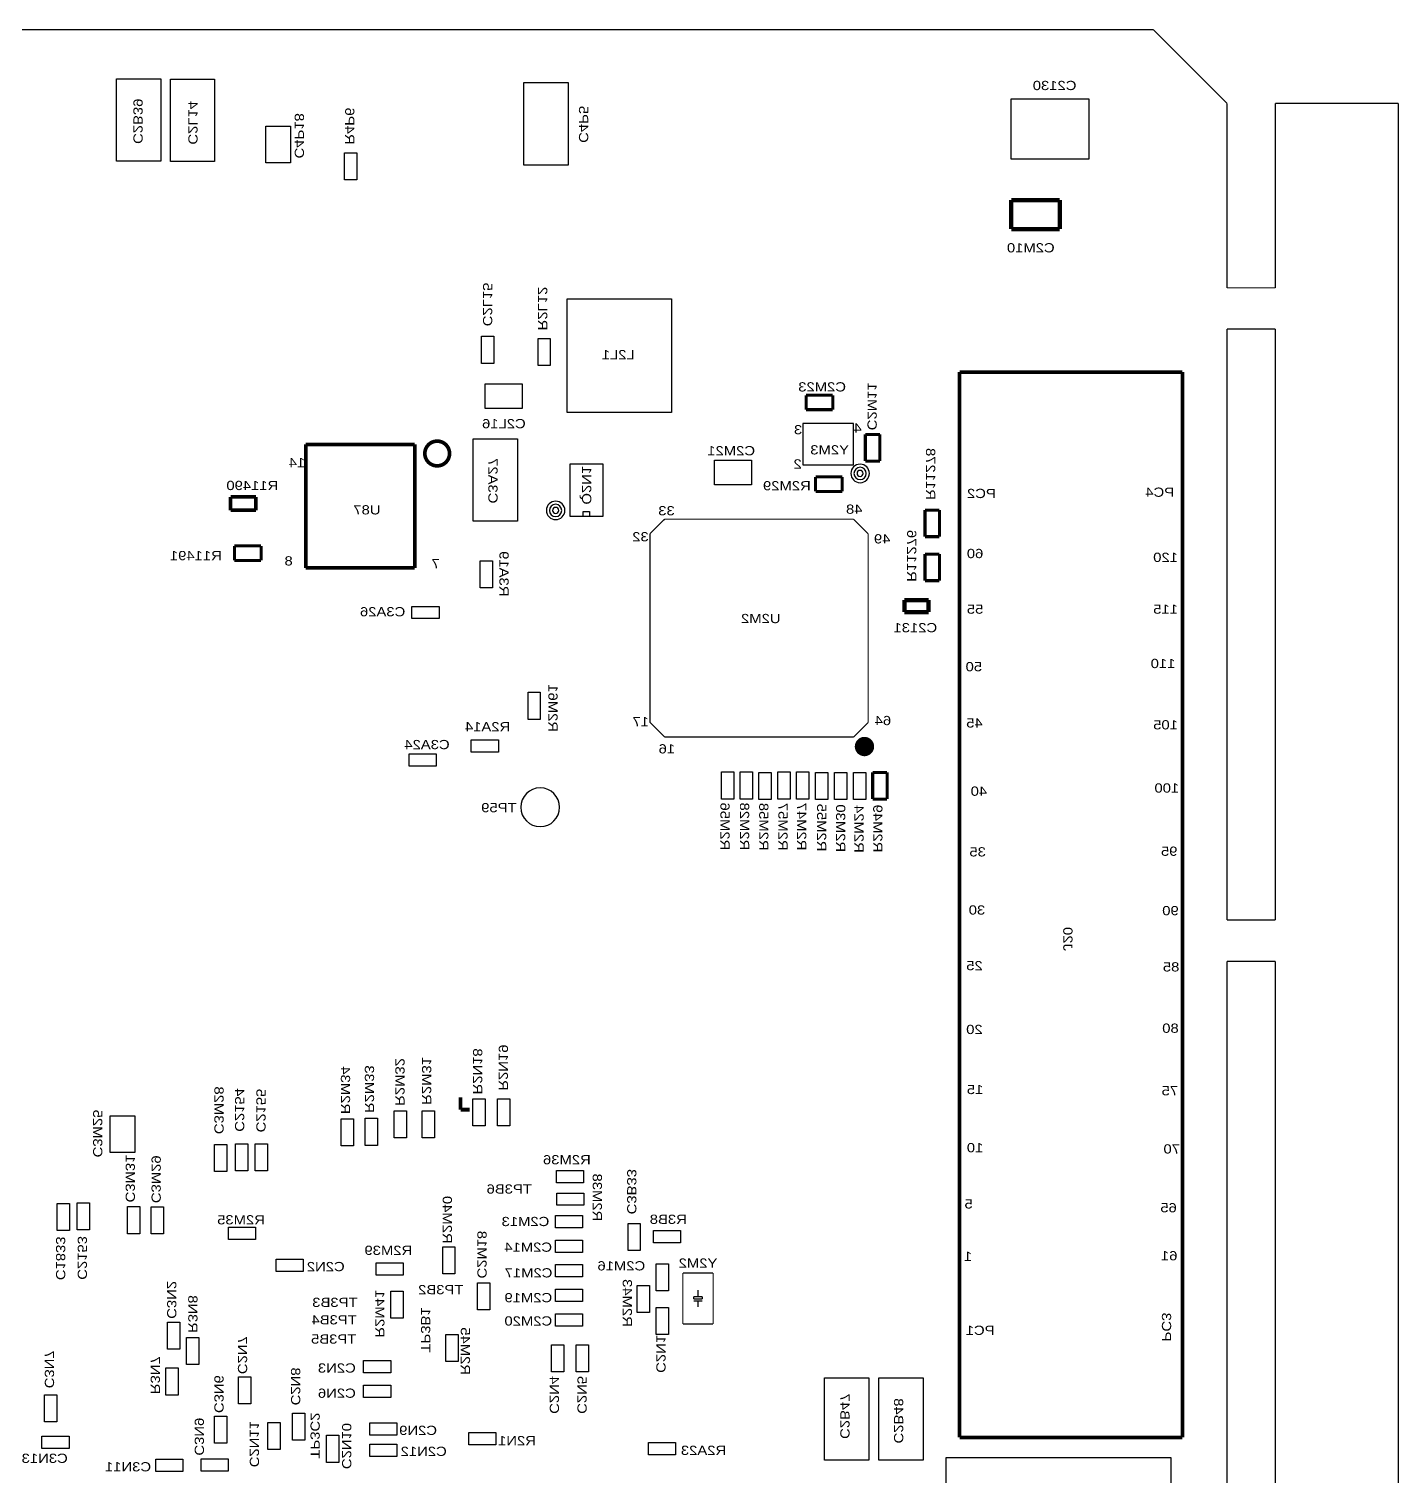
# Model space of a CAD drawing. Extents: x -120 to 744, y -342 to 217.
# Drawn here: x 39.4 to 96, y 41.9 to 101.6 of the extents above; entities that cross this region are included whole.
import ezdxf
from ezdxf.enums import TextEntityAlignment as Align

# ---------------------------------------------------------------- set-up
doc = ezdxf.new("R2010")
doc.units = 0
for name, color, linetype in [('BG_OUTLINE', 254, 'CONTINUOUS'), ('PG_ASSEMBLY_BOTTOM', 96, 'CONTINUOUS'), ('RD_ASSEMBLY_BOTTOM', 142, 'CONTINUOUS')]:
    doc.layers.add(name, color=color, linetype=linetype)

msp = doc.modelspace()

# ---------------------------------------------------------------- linework, layer by layer
at = {"layer": 'BG_OUTLINE', "const_width": 0.0508}
for points in [[(85.852, 101.6), (3.048, 101.6)], [(85.851187, 101.599594), (3.048, 101.599594)], [(85.852, 101.6), (88.9, 98.552)], [(88.9, 90.932), (88.9, 98.552)], [(90.899996, 90.932), (90.899996, 98.552)], [(90.899996, 98.552), (95.979996, 98.552)], [(95.979996, 3.048), (95.979996, 98.552)], [(88.9, 90.932), (90.899996, 90.932)], [(88.9, 64.8208), (88.9, 89.2302)], [(88.9, 89.2302), (90.899996, 89.2302)], [(90.899996, 64.8208), (90.899996, 89.2302)], [(88.9, 64.8208), (90.899996, 64.8208)], [(88.9, 38.481), (88.9, 63.119)], [(88.9, 63.119), (90.899996, 63.119)], [(90.899996, 38.481), (90.899996, 63.119)]]:
    msp.add_lwpolyline(points, dxfattribs=at)
at = {"layer": 'PG_ASSEMBLY_BOTTOM'}
for points in [[(43.056454, 96.165111), (43.056454, 99.568711)], [(43.056454, 99.568711), (44.885254, 99.568711)], [(44.885254, 99.568711), (44.885254, 96.165111)], [(45.281901, 96.152919), (45.281901, 99.556519)], [(45.281901, 99.556519), (47.110701, 99.556519)], [(47.110701, 99.556519), (47.110701, 96.152919)], [(59.869832, 96.004583), (59.869832, 99.408183)], [(59.869832, 99.408183), (61.698632, 99.408183)], [(61.698632, 99.408183), (61.698632, 96.004583)], [(79.995268, 98.740062), (83.195668, 98.740062)], [(79.995268, 96.250862), (79.995268, 98.740062)], [(83.195668, 98.740062), (83.195668, 96.250862)], [(52.47132, 96.515326), (52.97932, 96.515326)], [(52.47132, 95.397726), (52.47132, 96.515326)], [(52.97932, 96.515326), (52.97932, 95.397726)], [(83.195668, 96.250862), (79.995268, 96.250862)], [(44.885254, 96.165111), (43.056454, 96.165111)], [(47.110701, 96.152919), (45.281901, 96.152919)], [(61.698632, 96.004583), (59.869832, 96.004583)], [(52.97932, 95.397726), (52.47132, 95.397726)], [(61.656392, 90.483792), (65.970404, 90.483792)], [(61.656392, 85.779788), (61.656392, 90.483792)], [(65.970404, 90.483792), (65.970404, 85.779788)], [(58.123811, 88.931902), (58.631811, 88.931902)], [(58.123811, 87.814302), (58.123811, 88.931902)], [(58.631811, 88.931902), (58.631811, 87.814302)], [(60.459112, 87.726825), (60.459112, 88.844425)], [(60.459112, 88.844425), (60.967112, 88.844425)], [(60.967112, 88.844425), (60.967112, 87.726825)], [(58.631811, 87.814302), (58.123811, 87.814302)], [(60.967112, 87.726825), (60.459112, 87.726825)], [(65.970404, 85.779788), (61.656392, 85.779788)], [(73.486137, 85.326957), (71.386116, 85.326957)], [(71.386116, 85.326957), (71.386116, 83.627138)], [(73.486137, 83.627138), (73.486137, 85.326957)], [(57.78754, 81.293106), (57.78754, 84.696706)], [(57.78754, 84.696706), (59.61634, 84.696706)], [(59.61634, 84.696706), (59.61634, 81.293106)], [(61.784078, 83.670546), (63.130278, 83.670546)], [(61.784078, 81.486146), (61.784078, 83.670546)], [(63.130278, 83.670546), (63.130278, 81.486146)], [(71.386116, 83.627138), (73.486137, 83.627138)], [(59.61634, 81.293106), (57.78754, 81.293106)], [(63.130278, 81.486146), (61.784078, 81.486146)], [(62.330178, 81.486146), (62.330178, 81.689346)], [(62.330178, 81.689346), (62.584178, 81.689346)], [(62.584178, 81.689346), (62.584178, 81.486146)], [(58.068972, 79.65755), (58.576972, 79.65755)], [(58.068972, 78.53995), (58.068972, 79.65755)], [(58.576972, 79.65755), (58.576972, 78.53995)], [(58.576972, 78.53995), (58.068972, 78.53995)], [(55.255846, 77.270483), (55.255846, 77.778483)], [(55.255846, 77.778483), (56.373446, 77.778483)], [(56.373446, 77.778483), (56.373446, 77.270483)], [(56.373446, 77.270483), (55.255846, 77.270483)], [(60.046921, 74.229366), (60.554921, 74.229366)], [(60.046921, 73.111766), (60.046921, 74.229366)], [(60.554921, 74.229366), (60.554921, 73.111766)], [(60.554921, 73.111766), (60.046921, 73.111766)], [(57.705142, 71.761502), (57.705142, 72.269502)], [(57.705142, 72.269502), (58.822742, 72.269502)], [(58.822742, 71.761502), (57.705142, 71.761502)], [(58.822742, 72.269502), (58.822742, 71.761502)], [(55.143756, 71.184389), (55.143756, 71.692389)], [(55.143756, 71.692389), (56.261356, 71.692389)], [(56.261356, 71.184389), (55.143756, 71.184389)], [(56.261356, 71.692389), (56.261356, 71.184389)], [(68.037862, 69.820434), (68.037862, 70.938034)], [(68.037862, 70.938034), (68.545862, 70.938034)], [(68.545862, 70.938034), (68.545862, 69.820434)], [(68.804942, 69.820434), (68.804942, 70.938034)], [(68.804942, 70.938034), (69.312942, 70.938034)], [(69.312942, 70.938034), (69.312942, 69.820434)], [(69.578322, 70.912634), (70.086322, 70.912634)], [(69.578322, 69.795034), (69.578322, 70.912634)], [(70.086322, 70.912634), (70.086322, 69.795034)], [(70.360032, 69.820434), (70.360032, 70.938034)], [(70.360032, 70.938034), (70.868032, 70.938034)], [(70.868032, 70.938034), (70.868032, 69.820434)], [(71.137475, 69.820434), (71.137475, 70.938034)], [(71.137475, 70.938034), (71.645475, 70.938034)], [(71.645475, 70.938034), (71.645475, 69.820434)], [(71.919084, 70.912634), (72.427084, 70.912634)], [(71.919084, 69.795034), (71.919084, 70.912634)], [(72.427084, 70.912634), (72.427084, 69.795034)], [(72.705062, 70.912634), (73.213062, 70.912634)], [(72.705062, 69.795034), (72.705062, 70.912634)], [(73.213062, 70.912634), (73.213062, 69.795034)], [(73.479457, 70.912634), (73.987457, 70.912634)], [(73.479457, 69.795034), (73.479457, 70.912634)], [(73.987457, 70.912634), (73.987457, 69.795034)], [(68.545862, 69.820434), (68.037862, 69.820434)], [(69.312942, 69.820434), (68.804942, 69.820434)], [(70.086322, 69.795034), (69.578322, 69.795034)], [(70.868032, 69.820434), (70.360032, 69.820434)], [(71.645475, 69.820434), (71.137475, 69.820434)], [(72.427084, 69.795034), (71.919084, 69.795034)], [(73.213062, 69.795034), (72.705062, 69.795034)], [(73.987457, 69.795034), (73.479457, 69.795034)], [(57.768211, 56.318302), (57.768211, 57.435902)], [(57.768211, 57.435902), (58.276211, 57.435902)], [(58.276211, 57.435902), (58.276211, 56.318302)], [(58.784211, 56.318302), (58.784211, 57.435902)], [(58.784211, 57.435902), (59.292211, 57.435902)], [(59.292211, 57.435902), (59.292211, 56.318302)], [(54.517011, 55.823002), (54.517011, 56.940602)], [(54.517011, 56.940602), (55.025011, 56.940602)], [(55.025011, 56.940602), (55.025011, 55.823002)], [(55.672711, 55.828108), (55.672711, 56.945708)], [(55.672711, 56.945708), (56.180711, 56.945708)], [(56.180711, 56.945708), (56.180711, 55.828108)], [(52.331391, 55.492802), (52.331391, 56.610402)], [(52.331391, 56.610402), (52.839391, 56.610402)], [(52.839391, 56.610402), (52.839391, 55.492802)], [(53.323211, 55.517009), (53.323211, 56.634609)], [(53.323211, 56.634609), (53.831211, 56.634609)], [(53.831211, 56.634609), (53.831211, 55.517009)], [(58.276211, 56.318302), (57.768211, 56.318302)], [(59.292211, 56.318302), (58.784211, 56.318302)], [(47.966681, 55.583023), (48.474681, 55.583023)], [(47.966681, 54.465423), (47.966681, 55.583023)], [(48.474681, 55.583023), (48.474681, 54.465423)], [(48.781818, 55.583023), (49.289818, 55.583023)], [(48.781818, 54.465423), (48.781818, 55.583023)], [(49.289818, 55.583023), (49.289818, 54.465423)], [(55.025011, 55.823002), (54.517011, 55.823002)], [(56.180711, 55.828108), (55.672711, 55.828108)], [(47.100211, 54.438702), (47.100211, 55.556302)], [(47.100211, 55.556302), (47.608211, 55.556302)], [(47.608211, 55.556302), (47.608211, 54.438702)], [(52.839391, 55.492802), (52.331391, 55.492802)], [(53.831211, 55.517009), (53.323211, 55.517009)], [(47.608211, 54.438702), (47.100211, 54.438702)], [(48.474681, 54.465423), (47.966681, 54.465423)], [(49.289818, 54.465423), (48.781818, 54.465423)], [(61.216489, 53.975406), (61.216489, 54.483406)], [(61.216489, 54.483406), (62.334089, 54.483406)], [(62.334089, 54.483406), (62.334089, 53.975406)], [(62.334089, 53.975406), (61.216489, 53.975406)], [(61.237089, 53.04061), (61.237089, 53.54861)], [(61.237089, 53.54861), (62.354689, 53.54861)], [(62.354689, 53.54861), (62.354689, 53.04061)], [(40.605253, 53.115972), (41.113253, 53.115972)], [(40.605253, 51.998372), (40.605253, 53.115972)], [(41.113253, 53.115972), (41.113253, 51.998372)], [(41.440608, 53.142083), (41.948608, 53.142083)], [(41.440608, 52.024483), (41.440608, 53.142083)], [(41.948608, 53.142083), (41.948608, 52.024483)], [(43.511978, 51.86995), (43.511978, 52.98755)], [(43.511978, 52.98755), (44.019978, 52.98755)], [(44.019978, 52.98755), (44.019978, 51.86995)], [(44.484087, 51.856843), (44.484087, 52.974443)], [(44.484087, 52.974443), (44.992087, 52.974443)], [(44.992087, 52.974443), (44.992087, 51.856843)], [(61.184511, 52.114602), (61.184511, 52.622602)], [(61.184511, 52.622602), (62.302111, 52.622602)], [(62.354689, 53.04061), (61.237089, 53.04061)], [(62.302111, 52.622602), (62.302111, 52.114602)], [(41.113253, 51.998372), (40.605253, 51.998372)], [(41.948608, 52.024483), (41.440608, 52.024483)], [(47.683217, 51.625398), (47.683217, 52.133398)], [(47.683217, 52.133398), (48.800817, 52.133398)], [(48.800817, 52.133398), (48.800817, 51.625398)], [(62.302111, 52.114602), (61.184511, 52.114602)], [(64.174599, 51.176606), (64.174599, 52.294206)], [(64.174599, 52.294206), (64.682599, 52.294206)], [(64.682599, 52.294206), (64.682599, 51.176606)], [(65.22781, 51.491388), (65.22781, 51.999388)], [(65.22781, 51.999388), (66.34541, 51.999388)], [(66.34541, 51.999388), (66.34541, 51.491388)], [(44.019978, 51.86995), (43.511978, 51.86995)], [(44.992087, 51.856843), (44.484087, 51.856843)], [(48.800817, 51.625398), (47.683217, 51.625398)], [(61.184511, 51.098602), (61.184511, 51.606602)], [(61.184511, 51.606602), (62.302111, 51.606602)], [(62.302111, 51.606602), (62.302111, 51.098602)], [(66.34541, 51.491388), (65.22781, 51.491388)], [(49.653495, 50.309805), (49.653495, 50.817805)], [(49.653495, 50.817805), (50.771095, 50.817805)], [(50.771095, 50.817805), (50.771095, 50.309805)], [(56.523611, 50.214708), (56.523611, 51.332308)], [(56.523611, 51.332308), (57.031611, 51.332308)], [(57.031611, 51.332308), (57.031611, 50.214708)], [(62.302111, 51.098602), (61.184511, 51.098602)], [(64.682599, 51.176606), (64.174599, 51.176606)], [(50.771095, 50.309805), (49.653495, 50.309805)], [(53.780411, 50.158802), (53.780411, 50.666802)], [(53.780411, 50.666802), (54.898011, 50.666802)], [(54.898011, 50.666802), (54.898011, 50.158802)], [(57.031611, 50.214708), (56.523611, 50.214708)], [(61.184511, 50.082602), (61.184511, 50.590602)], [(61.184511, 50.590602), (62.302111, 50.590602)], [(62.302111, 50.590602), (62.302111, 50.082602)], [(65.337411, 50.628702), (65.845411, 50.628702)], [(65.337411, 49.511102), (65.337411, 50.628702)], [(65.845411, 50.628702), (65.845411, 49.511102)], [(54.898011, 50.158802), (53.780411, 50.158802)], [(57.957822, 49.838356), (58.465822, 49.838356)], [(57.957822, 48.720756), (57.957822, 49.838356)], [(58.465822, 49.838356), (58.465822, 48.720756)], [(62.302111, 50.082602), (61.184511, 50.082602)], [(64.548817, 48.613365), (64.548817, 49.730965)], [(64.548817, 49.730965), (65.056817, 49.730965)], [(65.056817, 49.730965), (65.056817, 48.613365)], [(54.390011, 49.497996), (54.898011, 49.497996)], [(54.390011, 48.380396), (54.390011, 49.497996)], [(54.898011, 49.497996), (54.898011, 48.380396)], [(61.184511, 49.066602), (61.184511, 49.574602)], [(61.184511, 49.574602), (62.302111, 49.574602)], [(62.302111, 49.066602), (61.184511, 49.066602)], [(62.302111, 49.574602), (62.302111, 49.066602)], [(65.845411, 49.511102), (65.337411, 49.511102)], [(58.465822, 48.720756), (57.957822, 48.720756)], [(61.184511, 48.050602), (61.184511, 48.558602)], [(61.184511, 48.558602), (62.302111, 48.558602)], [(62.302111, 48.558602), (62.302111, 48.050602)], [(65.056817, 48.613365), (64.548817, 48.613365)], [(65.337411, 47.707702), (65.337411, 48.825302)], [(65.337411, 48.825302), (65.845411, 48.825302)], [(65.845411, 48.825302), (65.845411, 47.707702)], [(45.169811, 47.098102), (45.169811, 48.215702)], [(45.169811, 48.215702), (45.677811, 48.215702)], [(45.677811, 48.215702), (45.677811, 47.098102)], [(54.898011, 48.380396), (54.390011, 48.380396)], [(62.302111, 48.050602), (61.184511, 48.050602)], [(45.952867, 46.467573), (45.952867, 47.585173)], [(45.952867, 47.585173), (46.460867, 47.585173)], [(46.460867, 47.585173), (46.460867, 46.467573)], [(56.650611, 47.702495), (57.158611, 47.702495)], [(56.650611, 46.584895), (56.650611, 47.702495)], [(57.158611, 47.702495), (57.158611, 46.584895)], [(61.019411, 46.158302), (61.019411, 47.275902)], [(61.019411, 47.275902), (61.527411, 47.275902)], [(61.527411, 47.275902), (61.527411, 46.158302)], [(62.035411, 46.158302), (62.035411, 47.275902)], [(62.035411, 47.275902), (62.543411, 47.275902)], [(62.543411, 47.275902), (62.543411, 46.158302)], [(65.845411, 47.707702), (65.337411, 47.707702)], [(45.677811, 47.098102), (45.169811, 47.098102)], [(53.259711, 46.120202), (53.259711, 46.628202)], [(53.259711, 46.628202), (54.377311, 46.628202)], [(54.377311, 46.628202), (54.377311, 46.120202)], [(45.093611, 45.205802), (45.093611, 46.323402)], [(45.093611, 46.323402), (45.601611, 46.323402)], [(45.601611, 46.323402), (45.601611, 45.205802)], [(46.460867, 46.467573), (45.952867, 46.467573)], [(54.377311, 46.120202), (53.259711, 46.120202)], [(57.158611, 46.584895), (56.650611, 46.584895)], [(61.527411, 46.158302), (61.019411, 46.158302)], [(62.543411, 46.158302), (62.035411, 46.158302)], [(48.090811, 44.837502), (48.090811, 45.955102)], [(48.090811, 45.955102), (48.598811, 45.955102)], [(48.598811, 45.955102), (48.598811, 44.837502)], [(53.259711, 45.104202), (53.259711, 45.612202)], [(53.259711, 45.612202), (54.377311, 45.612202)], [(54.377311, 45.612202), (54.377311, 45.104202)], [(72.284946, 42.511777), (72.284946, 45.915377)], [(72.284946, 45.915377), (74.113746, 45.915377)], [(74.113746, 45.915377), (74.113746, 42.511777)], [(74.529899, 42.511777), (74.529899, 45.915377)], [(74.529899, 45.915377), (76.358699, 45.915377)], [(76.358699, 45.915377), (76.358699, 42.511777)], [(40.089811, 44.100902), (40.089811, 45.218502)], [(40.089811, 45.218502), (40.597811, 45.218502)], [(40.597811, 45.218502), (40.597811, 44.100902)], [(45.601611, 45.205802), (45.093611, 45.205802)], [(48.598811, 44.837502), (48.090811, 44.837502)], [(54.377311, 45.104202), (53.259711, 45.104202)], [(47.100211, 44.329502), (47.608211, 44.329502)], [(47.100211, 43.211902), (47.100211, 44.329502)], [(47.608211, 44.329502), (47.608211, 43.211902)], [(50.326011, 44.456502), (50.834011, 44.456502)], [(50.326011, 43.338902), (50.326011, 44.456502)], [(50.834011, 44.456502), (50.834011, 43.338902)], [(40.597811, 44.100902), (40.089811, 44.100902)], [(49.310011, 42.957902), (49.310011, 44.075502)], [(49.310011, 44.075502), (49.818011, 44.075502)], [(49.818011, 44.075502), (49.818011, 42.957902)], [(53.513711, 43.554802), (53.513711, 44.062802)], [(53.513711, 44.062802), (54.631311, 44.062802)], [(54.631311, 44.062802), (54.631311, 43.554802)], [(57.604304, 43.14411), (57.604304, 43.65211)], [(57.604304, 43.65211), (58.721904, 43.65211)], [(58.721904, 43.65211), (58.721904, 43.14411)], [(39.981708, 42.999), (39.981708, 43.507)], [(39.981708, 43.507), (41.099308, 43.507)], [(41.099308, 43.507), (41.099308, 42.999)], [(47.608211, 43.211902), (47.100211, 43.211902)], [(50.834011, 43.338902), (50.326011, 43.338902)], [(51.723011, 43.542102), (52.231011, 43.542102)], [(51.723011, 42.424502), (51.723011, 43.542102)], [(52.231011, 43.542102), (52.231011, 42.424502)], [(54.631311, 43.554802), (53.513711, 43.554802)], [(53.513711, 42.665802), (53.513711, 43.173802)], [(53.513711, 43.173802), (54.631311, 43.173802)], [(54.631311, 43.173802), (54.631311, 42.665802)], [(58.721904, 43.14411), (57.604304, 43.14411)], [(65.024508, 42.730623), (65.024508, 43.238623)], [(65.024508, 43.238623), (66.142108, 43.238623)], [(66.142108, 43.238623), (66.142108, 42.730623)], [(41.099308, 42.999), (39.981708, 42.999)], [(44.68241, 42.053789), (44.68241, 42.561789)], [(44.68241, 42.561789), (45.80001, 42.561789)], [(45.80001, 42.561789), (45.80001, 42.053789)], [(46.554111, 42.056202), (46.554111, 42.564202)], [(46.554111, 42.564202), (47.671711, 42.564202)], [(47.671711, 42.564202), (47.671711, 42.056202)], [(49.818011, 42.957902), (49.310011, 42.957902)], [(54.631311, 42.665802), (53.513711, 42.665802)], [(66.142108, 42.730623), (65.024508, 42.730623)], [(74.113746, 42.511777), (72.284946, 42.511777)], [(76.358699, 42.511777), (74.529899, 42.511777)], [(45.80001, 42.053789), (44.68241, 42.053789)], [(47.671711, 42.056202), (46.554111, 42.056202)], [(52.231011, 42.424502), (51.723011, 42.424502)]]:
    msp.add_lwpolyline(points, dxfattribs=at)
for points in [[(50.240997, 96.09201), (49.224997, 96.09201), (49.224997, 97.61601), (50.240997, 97.61601)], [(58.276211, 85.947402), (58.276211, 86.963402), (59.800211, 86.963402), (59.800211, 85.947402)], [(69.267934, 83.81939), (69.267934, 82.80339), (67.743934, 82.80339), (67.743934, 83.81939)], [(43.811444, 55.218482), (42.795444, 55.218482), (42.795444, 56.742482), (43.811444, 56.742482)], [(77.312571, 42.629684), (86.58258, 42.629684), (86.58258, 9.609684), (77.312571, 9.609684)]]:
    msp.add_lwpolyline(points, close=True, dxfattribs=at)
for points, const_width in [([(79.995268, 94.558155), (81.99689, 94.558155)], 0.180289), ([(79.995268, 93.359376), (79.995268, 94.558155)], 0.180289), ([(81.99689, 94.558155), (81.99689, 93.359376)], 0.180289), ([(81.99689, 93.359376), (79.995268, 93.359376)], 0.180289), ([(77.863421, 87.456315), (87.063402, 87.456315)], 0.150012), ([(77.863421, 43.456301), (77.863421, 87.456315)], 0.150012), ([(87.063402, 87.456315), (87.063402, 43.456301)], 0.150012), ([(72.627388, 86.499852), (71.527568, 86.499852)], 0.127), ([(71.527568, 86.499852), (71.527568, 85.899904)], 0.127), ([(72.627388, 85.899904), (72.627388, 86.499852)], 0.127), ([(71.527568, 85.899904), (72.627388, 85.899904)], 0.127), ([(74.5712, 84.876183), (73.971252, 84.876183)], 0.127), ([(73.971252, 84.876183), (73.971252, 83.776363)], 0.127), ([(74.5712, 83.776363), (74.5712, 84.876183)], 0.127), ([(50.869317, 79.36357), (50.869317, 84.463585)], 0.1524), ([(50.869317, 84.463585), (55.369333, 84.463585)], 0.1524), ([(55.369333, 84.463585), (55.369333, 79.36357)], 0.1524), ([(73.971252, 83.776363), (74.5712, 83.776363)], 0.127), ([(71.917916, 83.126224), (71.917916, 82.526276)], 0.127), ([(73.017736, 83.126224), (71.917916, 83.126224)], 0.127), ([(73.017736, 82.526276), (73.017736, 83.126224)], 0.127), ([(71.917916, 82.526276), (73.017736, 82.526276)], 0.127), ([(47.76658, 81.745887), (47.76658, 82.296051)], 0.1524), ([(47.76658, 82.296051), (48.816616, 82.296051)], 0.1524), ([(48.816616, 82.296051), (48.816616, 81.745887)], 0.1524), ([(48.816616, 81.745887), (47.76658, 81.745887)], 0.1524), ([(65.688667, 81.38099), (65.086687, 80.77901)], 0.0508), ([(73.486467, 81.38099), (65.688667, 81.38099)], 0.0508), ([(74.088447, 80.77901), (73.486467, 81.38099)], 0.0508), ([(77.034085, 81.754904), (76.434137, 81.754904)], 0.127), ([(76.434137, 81.754904), (76.434137, 80.655084)], 0.127), ([(77.034085, 80.655084), (77.034085, 81.754904)], 0.127), ([(65.086687, 80.77901), (65.086687, 72.98121)], 0.0508), ([(74.088447, 72.98121), (74.088447, 80.77901)], 0.0508), ([(76.434137, 80.655084), (77.034085, 80.655084)], 0.127), ([(49.028147, 80.273296), (47.928327, 80.273296)], 0.127), ([(47.928327, 80.273296), (47.928327, 79.673348)], 0.127), ([(49.028147, 79.673348), (49.028147, 80.273296)], 0.127), ([(47.928327, 79.673348), (49.028147, 79.673348)], 0.127), ([(77.034085, 79.938601), (76.434137, 79.938601)], 0.127), ([(76.434137, 79.938601), (76.434137, 78.838781)], 0.127), ([(77.034085, 78.838781), (77.034085, 79.938601)], 0.127), ([(55.369333, 79.36357), (50.869317, 79.36357)], 0.1524), ([(76.434137, 78.838781), (77.034085, 78.838781)], 0.127), ([(75.583923, 78.037207), (76.584734, 78.037207)], 0.180289), ([(75.583923, 77.539418), (75.583923, 78.037207)], 0.180289), ([(76.584734, 78.037207), (76.584734, 77.539418)], 0.180289), ([(76.584734, 77.539418), (75.583923, 77.539418)], 0.180289), ([(65.086687, 72.98121), (65.688667, 72.37923)], 0.0508), ([(73.486467, 72.37923), (74.088447, 72.98121)], 0.0508), ([(65.688667, 72.37923), (73.486467, 72.37923)], 0.0508), ([(74.873561, 70.916444), (74.273613, 70.916444)], 0.127), ([(74.273613, 70.916444), (74.273613, 69.816624)], 0.127), ([(74.873561, 69.816624), (74.873561, 70.916444)], 0.127), ([(74.273613, 69.816624), (74.873561, 69.816624)], 0.127), ([(57.260211, 56.991402), (57.260211, 57.499402)], 0.1524), ([(57.641211, 56.991402), (57.260211, 56.991402)], 0.1524), ([(67.689603, 50.243588), (66.439593, 50.243588)], 0.050013), ([(66.439593, 50.243588), (66.439593, 48.143592)], 0.050013), ([(67.689603, 48.143592), (67.689603, 50.243588)], 0.050013), ([(66.889605, 49.168609), (66.889605, 49.268609)], 0.050013), ([(66.889605, 49.268609), (67.239591, 49.268609)], 0.050013), ([(67.239591, 49.168609), (66.889605, 49.168609)], 0.050013), ([(67.239591, 49.093603), (66.889605, 49.093603)], 0.050013), ([(67.064611, 49.293602), (67.064611, 49.543589)], 0.050013), ([(67.064611, 48.84359), (67.064611, 49.068609)], 0.050013), ([(67.239591, 49.268609), (67.239591, 49.168609)], 0.050013), ([(66.439593, 48.143592), (67.689603, 48.143592)], 0.050013), ([(87.063402, 43.456301), (77.863421, 43.456301)], 0.150012)]:
    msp.add_lwpolyline(points, dxfattribs=dict(at, const_width=const_width))
for points, const_width in [([(56.807329, 84.091577, 1.000002), (55.787315, 84.091577, 0.999998), (56.807329, 84.091577)], 0.1524), ([(74.136225, 71.988401, 1.000017), (73.736911, 71.988375, 0.999983), (74.136225, 71.988401)], 0.39878)]:
    msp.add_lwpolyline(points, format="xyb", dxfattribs=dict(at, const_width=const_width))
for points in [[(74.139044, 83.266382, 1), (73.377044, 83.266382, 1), (74.139044, 83.266382)], [(74.012044, 83.266382, 1), (73.504044, 83.266382, 1), (74.012044, 83.266382)], [(73.885044, 83.266382, 1), (73.631044, 83.266382, 1), (73.885044, 83.266382)], [(61.568178, 81.740121, 1), (60.806279, 81.740121, 1), (61.568178, 81.740121)], [(61.441178, 81.740121, 1), (60.933279, 81.740121, 1), (61.441178, 81.740121)], [(61.314178, 81.740121, 1), (61.060279, 81.740121, 1), (61.314178, 81.740121)], [(61.349026, 69.480176, 1), (59.748826, 69.480176, 1), (61.349026, 69.480176)]]:
    msp.add_lwpolyline(points, format="xyb", dxfattribs=at)

# ---------------------------------------------------------------- texts
at = {"layer": 'PG_ASSEMBLY_BOTTOM', "text_generation_flag": 2, "width": 1.2}
for s, p in [('3', (71.367396, 84.885606)), ('4', (73.827742, 84.950529)), ('14', (50.847523, 83.523887)), ('2', (71.345755, 83.471537)), ('PC2', (79.358541, 82.250509)), ('PC4', (86.719867, 82.302731)), ('33', (66.105329, 81.537785)), ('48', (73.854259, 81.602809)), ('32', (65.030299, 80.462755)), ('49', (75.008638, 80.376192)), ('60', (78.842819, 79.770656)), ('8', (50.333326, 79.465881)), ('7', (56.402326, 79.35087)), ('120', (86.876534, 79.61409)), ('55', (78.842819, 77.47348)), ('115', (86.876534, 77.47348)), ('50', (78.790597, 75.098072)), ('110', (86.77209, 75.228526)), ('17', (65.037513, 72.829344)), ('64', (75.037493, 72.872625)), ('45', (78.816708, 72.774785)), ('105', (86.876433, 72.696451)), ('16', (66.119756, 71.703819)), ('40', (78.999385, 69.955588)), ('100', (86.928655, 70.086042)), ('35', (78.947162, 67.449522)), ('95', (86.856722, 67.475633)), ('30', (78.921051, 65.048003)), ('90', (86.908945, 65.021892)), ('25', (78.816708, 62.750827)), ('85', (86.935056, 62.698605)), ('20', (78.816708, 60.114307)), ('80', (86.908945, 60.166529)), ('15', (78.842718, 57.634454)), ('75', (86.882834, 57.582232)), ('10', (78.842718, 55.232833)), ('70', (86.961066, 55.180611)), ('5', (78.40533, 52.909648)), ('65', (86.830611, 52.752981)), ('1', (78.379218, 50.742926)), ('61', (86.856722, 50.769037)), ('PC1', (79.306318, 47.68883))]:
    msp.add_text(s, height=0.381, dxfattribs=at).set_placement(p)
msp.add_text('PC3', height=0.381, rotation=270, dxfattribs=at).set_placement((86.215347, 47.418549))
at = {"layer": 'RD_ASSEMBLY_BOTTOM', "text_generation_flag": 2, "width": 1.2}
for s, p in [('C2130', (82.687058, 99.099954)), ('R11490', (49.736959, 82.580912)), ('U87', (53.957525, 81.574869)), ('TP59', (59.575192, 69.274055))]:
    msp.add_text(s, height=0.381, dxfattribs=at).set_placement(p)
for s, p in [('C2B39', (43.756275, 96.876311)), ('C2L14', (46.023479, 96.847965)), ('C4P5', (62.149558, 96.92132)), ('C3A27', (58.408621, 82.027674)), ('C2B47', (72.938335, 43.39275)), ('C2B48', (75.155755, 43.205197))]:
    msp.add_text(s, height=0.381, rotation=270, dxfattribs=at).set_placement(p)
for s, p in [('C4P18', (50.416181, 97.21281)), ('R4P6', (52.498346, 97.611387)), ('C2L15', (58.188454, 90.246302)), ('R2L12', (60.464497, 90.076731)), ('C2M11', (74.061853, 86.034982)), ('R11278', (76.477292, 83.246773)), ('Q2N1', (62.277269, 82.780962)), ('R11276', (75.69741, 79.865626)), ('R3A19', (58.867065, 79.121711)), ('R2M61', (60.888093, 73.573843)), ('R2M56', (67.98912, 68.690642)), ('R2M28', (68.796129, 68.690642)), ('R2M58', (69.589828, 68.676926)), ('R2M57', (70.383324, 68.676926)), ('R2M47', (71.1565, 68.683734)), ('R2M55', (71.977123, 68.642992)), ('R2M30', (72.763812, 68.615865)), ('R2M24', (73.523475, 68.588738)), ('R2M49', (74.296651, 68.60225)), ('J20', (82.143117, 64.042646)), ('R2N18', (57.77799, 58.5724)), ('R2N19', (58.838287, 58.72795)), ('R2M34', (52.321054, 57.794855)), ('R2M33', (53.310638, 57.837324)), ('R2M32', (54.568852, 58.134199)), ('R2M31', (55.671618, 58.176566)), ('C3M28', (47.100211, 56.966002)), ('C2154', (47.949739, 56.980633)), ('C2155', (48.830103, 56.954522)), ('C3M25', (42.09288, 56.006492)), ('C3M31', (43.43593, 54.147415)), ('C3M29', (44.50428, 54.11663)), ('C3B33', (64.139674, 53.603347)), ('R2M38', (62.717502, 53.368042)), ('R2M40', (56.526201, 52.444396)), ('C1833', (40.561489, 50.851918)), ('C2153', (41.457194, 50.86858)), ('C2M18', (57.956831, 51.004419)), ('C3N2', (45.14883, 49.135792)), ('R2M43', (63.958826, 49.00869)), ('R3N8', (46.020838, 48.548747)), ('R2M41', (53.738374, 48.563378)), ('TP3B1', (55.630496, 47.890582)), ('R2M45', (57.272631, 47.019159)), ('C2N7', (48.07044, 46.850605)), ('C2N1', (65.342821, 46.902726)), ('C3N7', (40.099488, 46.265998)), ('R3N7', (44.470752, 46.021752)), ('C2N8', (50.262511, 45.561402)), ('C3N6', (47.099347, 45.243394)), ('C2N4', (60.944328, 45.210679)), ('C2N5', (62.087328, 45.210679)), ('C3N9', (46.28736, 43.48541)), ('TP3C2', (51.067437, 43.527574)), ('C2N11', (48.560711, 43.173802)), ('C2N10', (52.370711, 43.097602))]:
    msp.add_text(s, height=0.381, rotation=270, dxfattribs=at).set_placement(p, align=Align.CENTER)
for s, p in [('C2M10', (80.802836, 92.396589)), ('L2L1', (63.770866, 87.983771)), ('C2M23', (72.187918, 86.652735)), ('C2L16', (59.050911, 85.134602)), ('C2M21', (68.434102, 84.015809)), ('Y2M3', (72.498509, 84.053096)), ('R2M29', (70.73331, 82.569533)), ('R11491', (46.333156, 79.684905)), ('C3A26', (54.045917, 77.366393)), ('U2M2', (69.656757, 77.085673)), ('C2131', (76.037034, 76.708025)), ('R2A14', (58.378446, 72.617711)), ('C3A24', (55.87685, 71.87979)), ('R2M36', (61.651591, 54.734257)), ('TP3B6', (59.271408, 53.524937)), ('R2M35', (48.200158, 52.253083)), ('R3B8', (65.83619, 52.274419)), ('C2M13', (59.941054, 52.182471)), ('C2M14', (60.053728, 51.122174)), ('R2M39', (54.281121, 50.992837)), ('Y2M2', (67.066058, 50.464822)), ('C2N2', (51.696518, 50.320854)), ('C2M17', (60.06785, 50.061876)), ('C2M16', (63.89939, 50.351741)), ('TP3B2', (56.444388, 49.37031)), ('TP3B3', (52.074775, 48.843006)), ('C2M19', (60.060535, 49.037138)), ('TP3B4', (52.041247, 48.123069)), ('C2M20', (60.060535, 48.075901)), ('TP3B5', (52.024585, 47.327845)), ('C2N3', (52.154811, 46.132902)), ('C2N6', (52.154811, 45.091502)), ('C2N9', (55.508855, 43.55592)), ('C2N12', (55.741418, 42.690085)), ('R2N1', (59.591854, 43.133899)), ('R2A23', (67.293134, 42.731969)), ('C3N13', (40.094713, 42.403598)), ('C3N11', (43.535194, 42.052062))]:
    msp.add_text(s, height=0.381, dxfattribs=at).set_placement(p, align=Align.CENTER)

doc.saveas('drawing.dxf')
